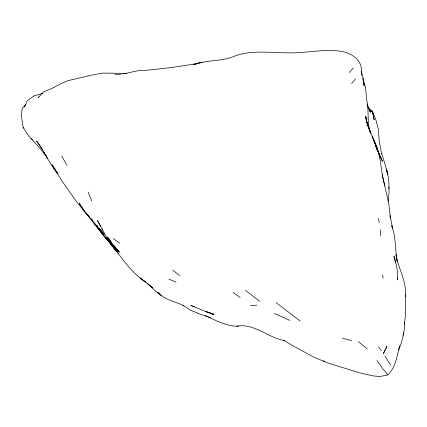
<?xml version="1.0" encoding="UTF-8"?>
<svg xmlns="http://www.w3.org/2000/svg" width="427" height="427" viewBox="0 0 427 427"><rect width="100%" height="100%" fill="white"/><g stroke="black" fill="none" stroke-linecap="round" stroke-linejoin="round"><path stroke-width="0.64" d="M405.629 294.822L405.57 313.493L404.673 322.294M405.527 296.754C406.83 283.122 399.757 270.771 396.496 257.924M388.794 188.777L388.864 186.973M388.132 201.229C389.605 190.511 389.563 179.521 386.419 169.092L387.705 174.744L386.467 169.156L381.749 153.49M398.583 349.798C402.469 341.221 404.476 331.704 404.7 322.316M402.939 335.163L403.75 332.825M399.08 347.834L399.848 345.998C396.72 355.995 395.968 367.818 387.444 374.981L379.763 376.561L373.235 375.909L361.125 373.235L328.56 363.27L313.648 357.057L292.1 345.342L283.624 340.1M24.414 107.092L27.237 100.889L33.706 95.995M385.191 349.964L383.419 353.535L386.963 346.393L385.784 348.774M351.56 83.505L355.59 78.888M349.275 72.51L353.326 67.941M25.946 104.46L22.273 108.148L21.35 115.552L23.138 127.422L28.908 136.229L40.554 148.964L47.589 158.342M39.033 96.945L38.11 97.756L43.303 92.051L51.913 88.442L60.997 83.665L67.856 80.687L92.029 75.067L102.774 73.108L125.901 73.359L138.001 70.733L148.479 70.092L170.325 67.669L191.115 64.568L202.323 62.315L193.356 64.808C206.284 59.609 220.834 61.787 233.665 56.519C250.521 49.58 269.197 52.943 286.88 52.788C304.109 53.61 321.205 49.036 338.451 50.952C346.393 51.907 354.682 54.864 359.059 62C362 65.886 361.434 70.93 361.504 75.51M369.899 110.379L371.341 111.607L372.355 111.041L374.159 119.784L372.355 111.041L368.682 108.741M33.786 95.958L42.577 93.481M238.656 325.961L236.659 326.255C225.264 325.737 215.24 320.218 205.141 315.526M250.371 305.743L256.974 305.182M114.97 74.517L121.129 74.223M123.045 73.481L126.883 73.316M236.665 326.228C254.524 322.913 267.905 337.965 284.75 340.602M342.433 338.109L351.565 340.618M194.584 306.661L190.853 305.47L205.52 311.464L213.676 314.144L205.552 311.459L213.991 314.774L210.58 313.124M197.071 313.151L210.58 317.661M197.397 312.927L190.399 310.253L182.831 305.161M168.948 279.125L176.111 282.178M289.794 320.367L274.476 313.498M183.941 305.839C175.977 301.798 166.519 300.288 159.783 294.15M323.42 360.756L325.011 361.818M113.352 238.65L119.795 243.144M233.046 292.303L240.209 297.64M172.834 270.323L179.932 275.607M245.402 290.333L259.653 301.254M358.386 341.675L367.204 348.816M276.146 302.652L300.133 321.051M161.171 295.548L154.179 289.89L147.486 283.603L152.711 287.814L140.147 277.929L145.458 281.959C130.657 272.095 120.804 256.942 110.529 242.824L116.507 251.129L111.522 244.506L105.795 235.816L97.436 220.551L100.526 226.086M23.138 127.422L24.003 128.196M118.605 253.553C110.219 243.71 101.989 233.649 94.127 223.342L103.147 235.08L108.143 240.892L76.577 201.704L61.696 180.589L52.051 164.678L57.298 173.132C49.116 163.221 44.285 151.158 36.525 141.027L42.62 149.455M157.782 292.127L160.387 294.747M157.931 292.276L158.855 293.216M117.051 251.733L114.575 249.138L106.067 237.791L117.099 251.786M90.641 218.186L92.413 220.065M111.949 245.525L113.219 246.913M113.112 246.79L114.836 248.674M89.521 216.991L83.671 210.239L79.326 203.369L84.989 211.995L104.161 234.263L100.777 230.137M112.712 244.228L119.464 252.079L112.584 244.479L107.716 237.225L111.943 243.15M113.865 245.84L118.258 250.745M114.564 248.418L113.715 247.441L114.516 248.386M115.717 249.795L117.318 251.674M376.892 360.746L379.849 364.247L382.896 369.12L386.798 373.235L387.444 374.981M108.426 240.753L109.654 242.264M31.481 138.348L32.5 139.645M114.014 247.334L114.831 248.375M378.653 347.055L381.423 350.578M97.126 225.44L97.932 226.486M99.144 228.05L100.356 229.619M367.812 106.91L371.341 111.607M53.268 167.256L57.373 173.058M390.561 365.032L385.063 356.214M45.273 154.286L46.308 155.924M66.991 165.286L61.75 156.191M111.81 244.223L112.461 245.263M45.246 154.264L45.919 155.348M102.069 228.851L102.688 229.956M369.19 110.027L370.465 112.365L366.974 103.9M372.371 111.319L375.845 119.635L378.189 128.773L379.267 140.83L381.573 154.067M373.47 139.928L374.538 142.276M372.824 138.22L372.05 136.394L376.427 146.482L380.462 158.097L378.685 152.957L382.432 161.289L378.717 153.17L373.337 139.437M374.335 141.977L377.511 149.546L374.783 142.88M88.143 192.097L91.677 200.823M391.735 225.84L392.771 228.6L394.575 236.494L396.64 258.645L395.994 254.754M369.889 131.452L370.583 133.261M375.514 144.641L377.473 149.829M391.714 225.798L392.771 228.6L390.016 215.768M368.634 127.78L370.593 133.256M366.974 122.426L370.358 131.98L367.172 123.099L365.624 116.16L366.227 120.03M367.369 124.567L368.394 127.721M362.747 78.04L365.549 87.343L366.692 100.009C369.174 110.251 366.953 120.953 369.761 131.094M368.768 127.646L369.697 130.763M396.421 257.988L397.382 261.692L396.016 254.775M378.231 218.336L379.309 222.648M382.09 174.264L388.746 203.519L390.524 218.4L390.027 215.87M395.477 262.584L393.934 256.099C396.165 263.891 398.268 271.796 397.5 279.995L397.307 278.068M365.624 116.16C366.916 124.828 370.844 132.733 374.207 140.723L377.585 151.158L374.41 141.374C381.338 154.948 380.372 170.517 384.668 184.854L384.812 185.708M366.59 121.743L367.081 124.027M363.153 80.618L363.388 81.899M363.623 83.174L364.098 85.736L362.79 76.508L361.231 71.144L361.349 73.017M382.645 274.705L383.088 278.255M404.588 322.294L404.764 324.13M380.222 229.785L380.692 235.955M44.584 153.192L43.89 152.097L44.568 153.181"/></g></svg>
